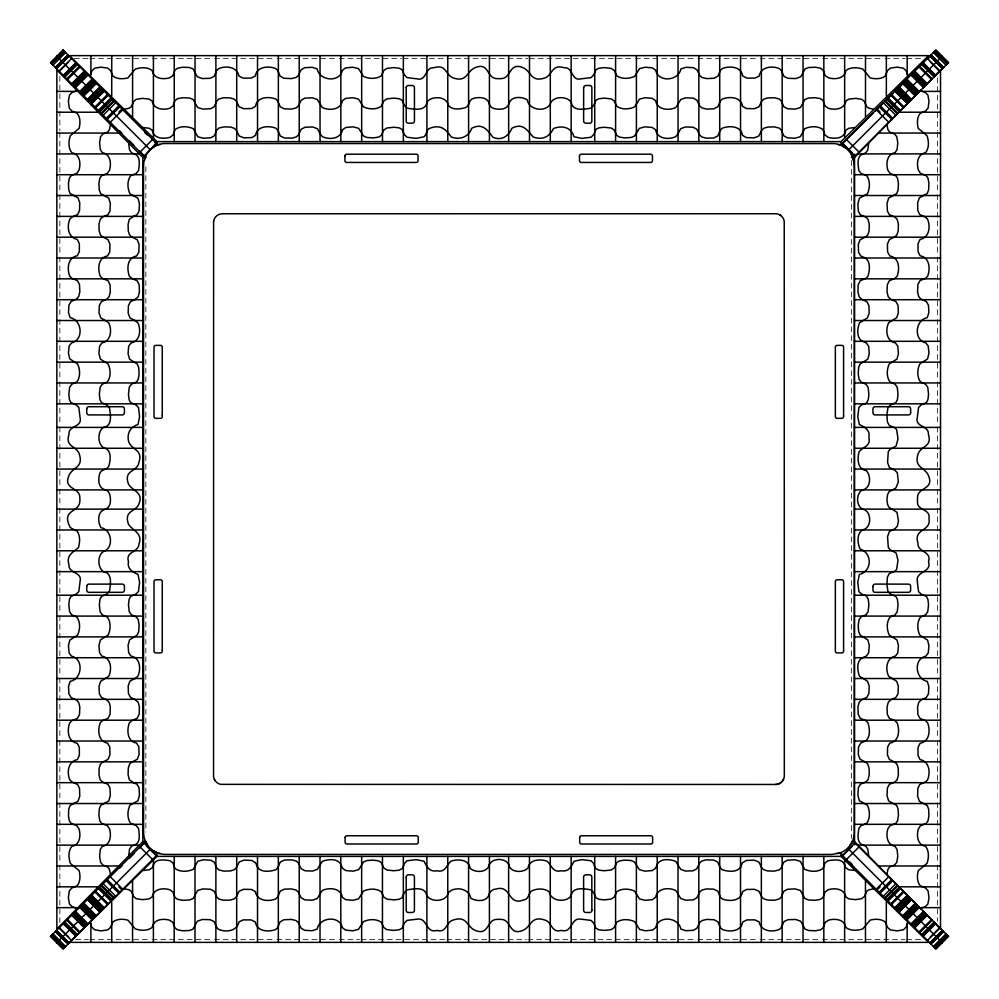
<?xml version="1.0" encoding="UTF-8"?>
<svg xmlns="http://www.w3.org/2000/svg" width="999" height="999" viewBox="0 0 999 999"><rect width="100%" height="100%" fill="white"/><g stroke="black" fill="none" stroke-linecap="round" stroke-linejoin="round"><path stroke-width="0.75" stroke-dasharray="5 3.75" d="M74.201 58.641L88.237 58.641M89.798 58.641L150.599 58.641M152.16 58.641L212.962 58.641M214.523 58.641L275.324 58.641M276.873 58.641L337.674 58.641M339.235 58.641L401.598 58.641M403.159 58.641L445.254 58.641M446.815 58.641L527.884 58.641M529.445 58.641L633.89 58.641M635.451 58.641L696.253 58.641M697.814 58.641L758.616 58.641M760.177 58.641L820.978 58.641M822.539 58.641L883.341 58.641M884.902 58.641L905.169 58.641M906.73 58.641L922.314 58.641M75.749 939.372L88.212 939.372M89.773 939.372L150.574 939.372M152.135 939.372L212.937 939.372M214.498 939.372L275.299 939.372M276.86 939.372L337.662 939.372M339.223 939.372L359.49 939.372M361.051 939.372L445.229 939.372M446.79 939.372L526.298 939.372M527.859 939.372L633.878 939.372M635.439 939.372L696.241 939.372M697.789 939.372L758.591 939.372M760.152 939.372L820.953 939.372M822.514 939.372L905.144 939.372M906.705 939.372L922.289 939.372M937.524 77.81L937.524 130.819M937.524 132.368L937.524 193.169M937.524 194.73L937.524 255.532M937.524 257.093L937.524 317.894M937.524 319.455L937.524 380.257M937.524 381.818L937.524 425.474M937.524 427.023L937.524 487.824M937.524 489.385L937.524 506.543M937.524 508.091L937.524 568.893M937.524 570.454L937.524 614.11M937.524 615.671L937.524 676.473M937.524 678.034L937.524 738.835M937.524 740.396L937.524 801.198M937.524 802.746L937.524 863.561M937.524 865.109L937.524 921.24M851.523 160.614L851.523 838.436M145.842 166.845L145.842 832.204M59.865 76.249L59.865 130.819M59.865 132.368L59.865 193.169M59.865 194.73L59.865 255.532M59.865 257.093L59.865 317.894M59.865 319.455L59.865 380.257M59.865 381.818L59.865 425.474M59.865 427.023L59.865 487.824M59.865 489.385L59.865 506.543M59.865 508.091L59.865 568.893M59.865 570.454L59.865 614.11M59.865 615.671L59.865 676.473M59.865 678.034L59.865 738.835M59.865 740.396L59.865 801.198M59.865 802.746L59.865 863.561M59.865 865.109L59.865 922.801"/><path stroke-width="1.5" d="M213.611 221.491L213.549 776.061A8.841 8.841 0 0 0 215.26 780.856M128.721 855.556L129.52 849.175L131.493 846.303L134.153 845.129M868.631 143.494L867.844 149.862L865.858 152.735L863.211 153.908M489.398 864.447C487.999 872.651 475.224 873.251 470.129 868.181C468.718 859.277 458.154 858.953 451.223 861.026C446.466 864.684 445.479 873.101 436.925 870.753C429.607 872.339 426.473 866.52 424.088 861.25L416.483 859.689A29.283 27.56 0 0 0 415.646 859.702L406.98 860.763L404.42 863.398L403.371 866.583M110.352 125.262L109.403 129.745L107.705 132.018L102.822 134.066L100.587 136.663L99.6 142.82L100.287 149.525L102.223 152.597C110.514 154.071 111.501 163.374 109.503 170.292L107.243 173.439L101.673 175.624L99.825 178.184L98.913 183.491L99.276 190.06L100.712 193.669L108.716 198.089L110.34 203.396L109.965 211.014L108.029 214.685L102.51 217.045L100.262 219.218L99.001 224.076L99.126 230.707L100.337 234.665L102.223 236.701L108.017 239.623L109.927 244.118L109.765 252.023L107.567 255.944C98.139 257.455 97.44 268.831 100.25 276.161L102.26 278.271L108.017 280.731L110.065 284.765L110.315 292.133L109.116 296.678L107.055 298.951L101.423 301.648L99.363 305.344L99.013 312.762L100.674 317.732L108.679 322.714C112.225 329.87 111.064 341.333 101.898 342.944L99.575 346.216L98.926 353.484L100.362 359.041L108.129 363.961C110.639 369.418 111.114 376.935 107.368 381.905L102.21 384.265L100.112 387.375L99.351 394.305L99.95 399.625L101.411 402.51L106.693 404.92L109.353 407.48C110.502 413.973 112.862 426.236 103.359 427.397C96.878 431.793 97.203 447.14 106.369 448.726C111.663 452.497 110.402 460.839 108.741 466.283C107.118 470.079 101.798 469.08 100.05 472.727C97.852 478.621 97.852 488.623 105.732 489.897C109.628 491.258 110.402 495.916 110.427 499.525C110.689 503.771 108.903 508.816 104.271 509.665C97.165 511.975 97.727 522.614 101.111 527.759C111.401 529.395 113.786 545.941 105.295 550.749C97.153 552.959 97.115 567.432 103.359 571.653C112.862 572.802 110.502 585.064 109.353 591.57L106.693 594.13L101.411 596.54L99.95 599.425L99.351 604.732L100.112 611.663L102.21 614.785L107.368 617.145C111.114 622.115 110.639 629.62 108.129 635.077L100.362 640.009L98.926 645.554L99.575 652.834L101.898 656.106C111.064 657.704 112.225 669.18 108.679 676.323L100.674 681.318L99.013 686.276L99.363 693.693L101.423 697.389L107.055 700.087L109.116 702.372L110.315 706.917L110.065 714.285L108.017 718.318L102.26 720.779L100.25 722.876C97.44 730.219 98.139 741.583 107.567 743.106L109.765 747.027L109.927 754.919L108.017 759.415L102.223 762.337L100.337 764.385L99.126 768.343L99.001 774.974L100.262 779.832L102.51 781.992L108.029 784.352L109.965 788.036L110.34 795.641L108.716 800.961L100.712 805.369L99.276 808.99L98.913 815.546L99.825 820.853L101.673 823.426L107.243 825.599L109.503 828.745C111.488 835.664 110.514 844.992 102.223 846.44L100.287 849.525L99.6 856.23L100.587 862.387L102.822 864.984L107.705 867.032L109.403 869.305L110.352 873.775M887.012 873.775L887.961 869.305L889.659 867.032L894.555 864.984L896.777 862.387L897.776 856.23L897.077 849.525L895.141 846.44C887.012 844.867 885.738 835.763 887.861 828.745L890.134 825.599L895.691 823.426L897.539 820.853L898.451 815.546L898.089 808.99L896.652 805.369L888.648 800.961L887.025 795.641L887.399 788.036L889.335 784.352L894.867 781.992L897.114 779.832L898.376 774.974L898.238 768.343L897.04 764.385L895.141 762.337L889.347 759.415L887.437 754.919L887.599 747.027L889.797 743.106C899.225 741.583 899.937 730.219 897.127 722.876L895.116 720.779L889.347 718.318L887.299 714.285L887.05 706.917L888.248 702.372L890.309 700.087L895.941 697.389L898.014 693.693L898.363 686.276L896.69 681.318L888.685 676.323C885.139 669.18 886.3 657.704 895.466 656.106L897.789 652.834L898.438 645.554L897.002 640.009L889.235 635.077C886.725 629.62 886.25 622.115 890.009 617.145L895.154 614.785L897.264 611.663L898.026 604.732L897.414 599.425L895.966 596.54L890.671 594.13L888.011 591.57L886.925 584.802L887.362 577.247L889.272 573.576L895.042 571.128L896.64 569.368L898.001 560.264L896.153 553.034L889.972 549.687L888.286 547.327L887.549 536.538L889.397 531.58L894.979 528.658L897.314 526.311L898.451 520.879L897.002 512.312L888.96 507.28L887.562 504.433L886.937 499.525L887.562 494.617L888.96 491.77L895.853 487.999L898.376 481.968L897.314 472.727L894.979 470.379L889.397 467.47L887.549 462.512L888.286 451.71L889.972 449.35L896.153 446.016L898.001 438.773L896.64 429.67L895.042 427.922L889.272 425.474L887.362 421.79L886.925 414.248L888.011 407.48L890.671 404.92L895.966 402.51L897.414 399.625L898.026 394.305L897.264 387.375L895.154 384.265L890.009 381.905C886.25 376.935 886.725 369.418 889.235 363.961L897.002 359.041L898.438 353.484L897.789 346.216L895.466 342.944C886.3 341.346 885.139 329.87 888.685 322.714L896.69 317.732L898.363 312.762L898.014 305.344L895.941 301.648L890.309 298.951L888.248 296.678L887.05 292.133L887.299 284.765L889.347 280.731L895.116 278.271L897.127 276.161C899.937 268.831 899.225 257.455 889.797 255.944L887.599 252.023L887.437 244.118L889.347 239.623L895.141 236.701L897.04 234.665L898.238 230.707L898.376 224.076L897.114 219.218L894.867 217.045L889.335 214.685L887.399 211.014L887.025 203.396L888.648 198.089L896.652 193.669L898.089 190.06L898.451 183.491L897.539 178.184L895.691 175.624L890.134 173.439L887.861 170.292C885.738 163.274 887.012 154.183 895.141 152.597L897.077 149.525L897.776 142.82L896.777 136.663L894.555 134.066L889.659 132.018L887.961 129.745L887.012 125.262M823.85 866.458L824.987 863.074L827.921 860.738C833.203 860.014 842.469 858.116 844.63 864.984M657.217 864.422L655.544 868.306L652.16 870.579L644.78 871.153L639.385 869.667L634.49 861.937L631.006 860.514L624.75 860.102L619.218 860.951L616.595 862.774L615.609 864.784M615.584 864.897L614.248 867.944L611.063 870.029L604.095 870.753L598.838 870.129L595.991 868.668L594.742 866.807M153.409 865.084L152.235 867.731L149.363 869.717L142.982 870.504M678.046 133.679L680.694 128.696L685.451 126.96L692.944 127.21L696.803 129.208L699.562 134.865L701.785 136.95L706.231 138.174L713.586 137.987L717.757 136.001L720.242 130.22L722.265 128.197C729.495 125.424 741.071 125.874 742.532 135.327L746.278 137.587L754.108 137.862L758.79 136.051L761.787 130.207L763.736 128.309L767.582 127.073L774.15 126.873L779.183 128.059L781.443 130.245L783.753 135.789L787.262 137.775L794.704 138.262L800.274 136.751L804.744 128.709C810.251 126.161 817.781 125.749 822.839 129.445L825.012 134.927L827.934 137.275C834.702 139.261 844.467 138.699 845.828 130.282L848.7 128.297L855.069 127.497M153.409 864.984C155.569 858.116 164.835 860.014 170.117 860.738L173.052 863.074L174.213 866.508M90.559 74.613L91.995 70.754L94.58 68.257L100.799 67.158L107.592 68.057L110.464 70.479L112.875 76.011C117.02 79.296 122.977 79.158 127.909 77.885L135.215 69.131C140.584 67.27 147.59 66.871 152.223 70.592C153.584 78.634 162.575 79.695 169.331 77.91L172.79 75.749L175.012 70.142L177.41 68.244L182.442 67.245L189.111 67.482L192.932 68.794L197.34 76.773L202.322 78.546L210.127 78.309L214.061 76.448L216.496 70.929L218.544 68.656C226.099 65.41 237.15 66.821 238.948 76.086L243.194 78.122L251.136 78.109L255.319 76.011C256.905 66.596 267.994 65.709 275.487 68.407L277.697 70.367L280.12 76.124L283.953 78.247L291.321 78.609L296.029 77.485L298.389 75.449L301.111 69.793L304.732 67.682L312.113 67.283L317.183 68.906C319.443 80.919 339.635 82.929 342.382 70.33L345.529 67.932L352.734 67.208L358.441 68.581L363.424 76.349C368.868 78.921 376.311 79.333 381.356 75.737L383.753 70.554L386.813 68.407L393.743 67.607L399.101 68.219L402.01 69.668L404.433 74.937L406.98 77.61L415.771 78.696A28.484 26.798 0 0 0 416.446 78.709C427.147 81.881 424.463 67.02 433.903 67.732C446.241 63.861 445.254 74.425 452.809 77.822C467.857 83.067 466.308 70.529 476.036 67.333C489.285 62.275 486.713 79.121 497.502 78.621A16.908 15.909 0 0 0 500.574 78.621C511.363 79.108 508.791 62.288 522.04 67.333C531.768 70.529 530.219 83.067 545.279 77.822C552.822 74.425 551.835 63.849 564.173 67.732C573.613 67.02 570.941 81.881 581.63 78.709A28.484 26.798 0 0 0 582.305 78.696L591.096 77.61L593.643 74.937L596.078 69.668L598.975 68.219L604.333 67.607L611.263 68.407L614.323 70.554L616.72 75.737C621.765 79.333 629.208 78.921 634.652 76.349L639.635 68.581L645.342 67.208L652.547 67.932L655.706 70.33C658.466 82.842 678.658 80.944 680.893 68.906L685.963 67.283L693.343 67.682L696.965 69.793L699.687 75.449L702.047 77.485L706.755 78.609L714.123 78.247L717.956 76.124L720.379 70.367L722.589 68.407C730.082 65.709 741.171 66.596 742.756 76.011L746.94 78.109L754.882 78.122L759.128 76.086C760.926 66.821 771.977 65.41 779.532 68.656L781.58 70.929L784.028 76.448L787.949 78.309L795.753 78.546L800.736 76.773L805.144 68.794L808.965 67.482L815.634 67.245L820.666 68.244L823.064 70.142L825.286 75.749L828.758 77.91C835.489 79.695 844.517 78.634 845.866 70.592C850.486 66.871 857.492 67.27 862.861 69.131L870.166 77.885C875.099 79.158 881.056 79.296 885.201 76.011L887.624 70.479L890.484 68.057L897.277 67.158L903.496 68.257L906.081 70.754L907.517 74.613M907.492 923.401L906.068 927.247L903.471 929.757L897.252 930.856L890.459 929.957L887.599 927.522L885.176 922.002C881.031 918.705 875.087 918.843 870.154 920.129L862.836 928.87C857.479 930.731 850.474 931.143 845.841 927.422C844.48 919.38 835.476 918.306 828.733 920.104L825.261 922.252L823.039 927.871L820.654 929.757L815.609 930.768L808.94 930.531L805.119 929.22L800.711 921.228L795.728 919.467L787.936 919.692L784.003 921.553L781.555 927.084L779.52 929.357C771.952 932.554 760.926 931.255 759.103 921.927L754.869 919.892L746.915 919.904L742.744 922.002C741.146 931.418 730.057 932.292 722.564 929.594L720.354 927.634L717.944 921.877L714.11 919.754L706.743 919.405L702.035 920.529L699.662 922.564L696.94 928.221L693.331 930.319L685.938 930.731L680.868 929.095C678.608 917.094 658.416 915.072 655.681 927.671L652.534 930.069L645.329 930.806L639.61 929.432L634.627 921.665C629.195 919.08 621.74 918.668 616.695 922.264L614.31 927.459L611.251 929.607L604.32 930.406L598.963 929.794L596.053 928.346L593.631 923.076L591.083 920.404L582.28 919.317A28.484 26.798 0 0 0 581.605 919.305C570.392 916.52 572.839 933.79 561.113 930.406C551.386 933.316 551.997 922.164 545.254 920.179C530.194 914.934 531.743 927.472 522.015 930.681C508.766 935.726 511.351 918.893 500.549 919.392A16.908 15.909 0 0 0 497.477 919.38C486.688 918.905 489.273 935.726 476.024 930.681C466.296 927.472 467.844 914.934 452.784 920.179C446.004 922.177 446.678 933.303 436.925 930.406C425.199 933.79 427.647 916.52 416.433 919.305A28.484 26.798 0 0 0 415.759 919.317L406.955 920.404L404.408 923.076L401.985 928.346L399.076 929.794L393.718 930.406L386.788 929.607L383.728 927.459L381.343 922.264C376.298 918.668 368.843 919.08 363.411 921.665L358.429 929.432L352.709 930.806L345.504 930.069L342.357 927.671C339.623 915.084 319.418 917.082 317.17 929.095L312.1 930.731L304.707 930.319L301.099 928.221L298.376 922.564L296.004 920.529L291.296 919.405L283.928 919.754L280.095 921.877L277.685 927.634L275.474 929.594C267.982 932.292 256.893 931.418 255.294 922.002L251.124 919.904L243.169 919.892L238.936 921.927C237.113 931.243 226.086 932.554 218.519 929.357L216.483 927.084L214.036 921.553L210.102 919.692L202.31 919.467L197.327 921.228L192.919 929.22L189.098 930.531L182.43 930.768L177.385 929.757L175 927.871L172.777 922.252L169.306 920.104C162.575 918.318 153.546 919.38 152.198 927.422C147.565 931.143 140.559 930.731 135.202 928.87L127.884 920.129C122.952 918.843 117.008 918.705 112.862 922.002L110.439 927.522L107.58 929.957L100.787 930.856L94.568 929.757L91.97 927.247L90.547 923.401M740.521 867.282L742.507 862.686L746.253 860.426L754.095 860.151L758.778 861.962L761.762 867.806L763.723 869.704L767.557 870.941L774.125 871.128L779.158 869.942L781.43 867.756L783.74 862.224L787.237 860.226L794.68 859.752L800.249 861.263L804.719 869.292C810.226 871.84 817.769 872.264 822.826 868.568L823.825 866.595M678.046 133.754L675.736 136.638C668.518 140.06 657.18 138.936 655.556 129.708L652.172 127.435L644.805 126.861L639.397 128.347L634.502 136.076L631.031 137.487L624.762 137.912L619.243 137.05L616.608 135.24L614.26 130.057L611.088 127.984L604.108 127.26L598.863 127.884L596.016 129.346L593.631 134.615L591.071 137.25L582.417 138.312A29.283 27.56 0 0 1 581.568 138.324L573.975 136.763C571.428 127.397 562.512 125.087 553.521 128.496C549.537 136.563 543.019 140.397 533.329 137.075C527.36 130.732 523.151 122.265 511.838 128.272C508.903 135.914 501.61 141.134 493.007 137.3C487.5 130.345 482.842 122.477 471.69 128.284C468.843 136.913 459.927 140.26 451.248 136.988C446.228 129.845 441.158 124.188 430.619 128.009C425.911 129.071 427.185 134.141 424.113 136.763L416.508 138.324A29.283 27.56 0 0 1 415.671 138.312L407.005 137.25L404.445 134.615L402.06 129.346L399.213 127.884L393.968 127.26L386.988 127.984L383.816 130.057L381.468 135.24L378.833 137.05L373.314 137.912L367.058 137.487L363.574 136.076L358.678 128.347L353.284 126.861L345.904 127.435L342.52 129.708C340.834 138.824 329.608 140.135 322.34 136.638L320.03 133.754M489.41 864.322C492.844 857.854 505.194 857.854 508.628 864.322M657.23 864.322C660.701 858.079 670.017 859.152 675.724 861.375L680.669 869.305L685.439 871.053L692.931 870.803L696.778 868.805L699.537 863.136L701.76 861.051L706.206 859.839L713.561 860.027L717.732 862.012L720.217 867.794L722.252 869.804C727.984 871.528 736.4 872.714 740.521 867.369M403.334 866.845L402.048 868.668L399.2 870.129L393.943 870.753L386.975 870.029L383.791 867.944L382.455 864.897M862.911 616.121L860.901 617.095L859.078 619.73L858.228 625.249L858.641 631.505L860.064 634.989L867.794 639.884L869.28 645.279L868.705 652.659L866.433 656.043L862.549 657.717M864.972 403.833L866.795 402.547L868.256 399.7L868.88 394.443L868.156 387.475L866.071 384.303L863.024 382.954M864.934 595.242L866.795 596.503L868.256 599.35L868.88 604.595L868.156 611.575L866.071 614.747L863.024 616.083M142.845 841.545L56.856 929.033L56.856 70.017L142.845 157.492L142.845 841.545L145.842 841.545L139.311 848.188M119.73 868.131L121.903 865.908M129.52 858.153L133.878 853.733M854.782 154.171L851.523 157.492L854.52 157.492L920.928 89.947M923.101 87.725L931.817 78.871M935.076 75.549L940.521 70.017L940.521 929.033L935.076 923.501M50.887 62.937L63.424 50.387M51.099 63.149L63.649 50.599M51.898 63.936L64.51 51.473M58.429 57.93L64.698 51.661M53.047 65.097L65.597 52.56M56.256 68.294L68.794 55.757M56.419 68.456L68.956 55.919L56.581 68.619M59.003 71.054L71.553 58.504M59.303 71.354L68.719 61.95M63.274 75.312L75.812 62.775M63.724 75.774L76.286 63.249M63.899 75.936L76.436 63.399M64.061 76.111L76.523 63.486M64.361 76.411L76.848 63.811M64.635 76.673L77.173 64.136M64.898 76.948L77.447 64.398M66.883 78.921L79.421 66.384M67.02 79.058L70.155 75.924M67.195 79.233L79.733 66.696M67.47 79.52L80.02 66.97M71.728 83.779L84.278 71.241M71.866 83.916L84.415 71.366M72.977 82.929L84.465 71.428M78.397 77.897L84.728 71.691M72.315 84.366L84.865 71.816L72.353 84.403M72.602 84.653L85.152 72.103M72.677 84.728L85.227 72.178M72.927 84.965L85.464 72.427M85.877 72.84L73.339 85.377L85.951 72.902M73.526 85.577L86.076 73.027M73.876 85.926L86.376 73.339M74.138 86.176L86.788 73.751M85.877 74.925L74.376 86.426L86.963 73.914M81.918 79.333L87.113 74.063M74.975 87.013L87.512 74.475M75.037 87.075L87.575 74.538M75.549 87.587L88.087 75.05M79.67 91.721L92.22 79.183M79.758 91.796L92.295 79.258M79.957 91.995L92.532 79.495M84.241 87.924L92.595 79.558M87.512 84.927L92.745 79.708M80.432 92.482L92.87 79.82M80.544 92.582L93.082 80.045M93.207 80.17L80.669 92.707L93.269 80.232M93.494 80.444L80.944 92.994L93.631 80.594M81.269 93.319L93.819 80.769M81.493 93.544L94.118 81.081M81.706 93.756L94.256 81.219M81.806 93.856L94.331 81.294M81.955 94.006L94.493 81.443M82.155 94.206L94.693 81.656M82.243 94.281L94.793 81.743M82.78 94.83L95.33 82.293M83.067 95.117L95.604 82.567M83.516 95.567L96.066 83.017M83.716 95.767L96.254 83.217M83.816 95.867L96.366 83.329M87.413 99.463L100.025 86.988M87.762 99.8L100.187 87.15M87.837 99.888L100.387 87.338M94.405 93.906L100.749 87.7M88.299 100.35L100.862 87.812M88.549 100.599L101.136 88.099M88.724 100.774L101.274 88.224M98.901 92.133L102.035 88.998M89.947 101.985L102.485 89.435M90.022 102.073L102.56 89.523M90.222 102.26L102.76 89.723M90.372 102.422L102.922 89.873M90.584 102.622L103.122 90.085M90.734 102.785L103.284 90.235M91.396 103.434L103.933 90.897M91.533 103.584L104.083 91.034M91.621 103.671L104.171 91.134M95.067 107.118L107.617 94.58M95.205 107.255L107.755 94.705M95.342 107.38L107.88 94.843M95.542 107.58L107.992 94.942M95.629 107.68L108.179 95.13M98.414 110.464L110.964 97.927M98.814 110.864L111.351 98.314M98.988 111.039L111.526 98.489M99.962 112.013L112.462 99.425M101.423 113.461L113.948 100.911M101.561 113.611L114.111 101.061M103.172 115.222L115.722 102.685M106.269 118.307L118.806 105.769M107.105 119.143L119.643 106.606M107.23 119.281L119.78 106.731M118.881 112.113L122.015 108.978M110.24 122.278L122.777 109.74M140.01 152.06L152.56 139.523M153.147 146.378L156.281 143.244M848.75 149.763L942.282 56.219M56.718 942.781L150.25 849.237M948.551 62.5L855.019 156.031L842.469 143.481L936.013 49.95L948.488 62.562M842.719 855.756L852.122 846.353M846.44 859.477L858.99 846.94M876.223 889.26L888.76 876.722M876.985 890.022L880.119 886.887M879.22 892.269L891.77 879.719M879.357 892.394L891.895 879.857M880.194 893.231L892.731 880.693M883.278 896.315L895.828 883.778M884.889 897.939L897.439 885.389M885.039 898.076L897.589 885.551M886.55 899.6L899.1 887.05M887.474 900.511L900.012 887.961M887.649 900.686L900.186 888.136M888.036 901.073L900.586 888.536M890.833 903.87L903.371 891.32M890.983 904.02L903.558 891.508M891.245 904.295L903.795 891.745M891.383 904.42L903.933 891.895M894.767 907.804L907.304 895.254M894.917 907.954L907.454 895.416M895.067 908.103L907.604 895.566M895.716 908.765L908.266 896.215M895.878 908.915L908.416 896.378M895.991 909.028L908.628 896.578M896.24 909.277L908.778 896.74M896.44 909.477L909.053 897.015M896.965 910.002L900.099 906.867M897.726 910.776L910.276 898.226M910.401 898.363L897.864 910.901L910.451 898.401M898.163 911.2L910.701 898.65M898.251 911.3L904.595 905.094M898.613 911.662L911.163 899.112M898.7 911.737L911.238 899.187M898.813 911.85L911.35 899.312M898.975 912.012L911.587 899.537M902.746 915.783L915.284 903.233M902.934 915.983L915.484 903.433M903.396 916.433L915.933 903.883M903.67 916.707L916.22 904.17M904.207 917.257L916.757 904.707M904.307 917.344L916.845 904.794M904.495 917.544L917.207 905.169M904.882 917.919L917.457 905.419M904.969 918.006L917.507 905.456M905.181 918.231L917.731 905.681M905.369 918.406L917.906 905.868M905.506 918.556L917.969 905.931M905.731 918.768L918.331 906.293M905.918 918.955L918.456 906.418M906.031 919.068L918.568 906.518M906.13 919.18L911.488 914.073M906.393 919.442L914.759 911.076M906.493 919.53L919.043 907.005M906.705 919.742L919.242 907.204M906.78 919.817L919.33 907.279M910.913 923.95L923.451 911.413M911.425 924.462L923.963 911.925M911.488 924.525L924.025 911.987M917.082 919.667L911.85 924.899L924.525 912.487L912.037 925.086M912.212 925.249L924.762 912.711M918.593 919.092L924.874 912.836M912.574 925.611L925.124 913.074L912.624 925.661M912.861 925.911L925.411 913.361M912.924 925.973L925.474 913.423M913.123 926.16L925.661 913.623M913.536 926.572L926.073 914.035M913.71 926.76L926.323 914.272M913.848 926.897L926.398 914.347M914.135 927.184L926.647 914.597M914.272 927.309L920.579 921.078M914.497 927.547L924.949 917.082M914.584 927.634L927.134 915.084M914.722 927.759L927.272 915.221M918.98 932.03L931.617 919.567M919.267 932.304L931.805 919.767M928.845 923.076L931.98 919.942M919.579 932.616L932.117 920.079M921.553 934.602L934.102 922.052M921.827 934.864L934.365 922.327M922.089 935.139L934.639 922.589M922.389 935.426L934.939 922.889M922.477 935.514L935.052 923.001M922.726 935.763L935.276 923.226M923.188 936.225L935.726 923.688M930.281 937.05L939.697 927.646M927.447 940.496L939.997 927.946M929.882 942.919L942.419 930.381M930.007 943.044L942.581 930.544M930.206 943.243L942.744 930.706M933.078 941.945L943.543 931.493L931.093 944.13M933.403 946.44L945.953 933.903M934.302 947.339L940.571 941.07M934.49 947.527L947.027 934.977M934.564 947.601L947.102 935.064M935.351 948.401L947.901 935.851M935.576 948.613L948.113 936.063M948.488 936.438L935.988 949.038L842.469 855.519L855.019 842.969L948.551 936.5M928.546 55.632L69.53 55.632L157.018 141.621L841.071 141.621L928.546 55.632L928.546 58.641M837.949 144.618L841.071 144.618L873.176 113.062M875.399 110.889L883.141 103.259M887.574 98.913L893.118 93.469M899.762 86.938L903.084 83.679M156.993 856.393L69.505 942.369L928.533 942.369L841.046 856.393L156.993 856.393L156.993 853.383L160.115 853.383M865.496 741.033C870.841 736.9 869.667 728.496 867.944 722.752L865.921 720.729L860.139 718.231L858.153 714.06L857.966 706.718L859.177 702.272L861.263 700.037L866.932 697.29L868.93 693.431L869.18 685.938L867.432 681.168L859.502 676.223C857.279 670.529 856.193 661.201 862.449 657.729M864.585 824.362L861.2 825.486L858.865 828.421C858.141 833.703 856.243 842.981 863.111 845.129M862.449 489.91C855.968 493.356 855.968 505.694 862.449 509.128M134.703 299.712L138.174 296.778L139.398 292.332L139.211 284.977L137.225 280.806L132.655 278.833M864.722 824.325L866.695 823.326C870.391 818.268 869.979 810.726 867.419 805.219L859.39 800.748L857.879 795.179L858.353 787.736L860.351 784.24L865.883 781.93L868.069 779.67L869.267 774.625L869.068 768.056L867.831 764.223L865.933 762.274L860.077 759.277L858.278 754.595L858.553 746.765L860.813 743.019L865.409 741.033M134.977 678.521L137.862 676.223C141.271 669.005 140.16 657.654 130.931 656.043L128.646 652.659L128.084 645.279L129.57 639.884L137.3 634.989L138.711 631.505L139.123 625.249L138.274 619.73L136.463 617.095L131.281 614.747L129.208 611.575L128.484 604.595L129.108 599.35L130.569 596.503L135.839 594.118L138.474 591.558L139.535 582.892A29.283 27.56 90 0 0 139.548 582.055L137.987 574.45C132.692 572.152 126.935 568.955 128.471 561.625C125.275 551.386 138.187 552.509 138.898 544.517C143.094 532.679 132.855 531.106 128.421 524.1C123.526 509.615 136.538 512.487 139.223 503.046C143.481 492.295 131.893 490.634 128.421 483.953C123.339 469.355 137.113 472.527 138.923 462.487C143.232 449.562 132.068 450.337 128.809 442.082C126.423 433.903 130.232 426.723 137.987 424.587L139.548 416.995A29.283 27.56 -90 0 0 139.535 416.146L138.474 407.48L135.839 404.92L130.569 402.547L129.108 399.7L128.484 394.443L129.208 387.475L131.281 384.303L136.463 381.955L138.274 379.32L139.123 373.801L138.711 367.532L137.3 364.061L129.57 359.165L128.084 353.758L128.646 346.378L130.931 343.007C140.047 341.321 141.359 330.082 137.862 322.814L134.977 320.517M132.592 720.204L129.42 722.752C126.636 729.982 127.098 741.558 136.551 743.019L138.811 746.765L139.086 754.595L137.275 759.277L131.431 762.274L129.533 764.223L128.297 768.056L128.097 774.625L129.283 779.67L133.367 782.667M75.837 91.046L71.978 92.482L69.48 95.067L68.369 101.286L69.281 108.079L71.703 110.939L77.235 113.362C80.519 117.507 80.382 123.464 79.108 128.384L70.355 135.702C68.494 141.071 68.094 148.077 71.816 152.697C79.845 154.071 80.919 163.062 79.133 169.805L76.973 173.277L71.366 175.499L69.468 177.897L68.469 182.929L68.706 189.598L70.017 193.419L77.997 197.827L79.77 202.809L79.533 210.614L77.672 214.535L72.153 216.983L69.88 219.031C66.633 226.586 68.032 237.637 77.31 239.435L79.346 243.681L79.333 251.623L77.223 255.794C67.82 257.392 66.933 268.481 69.63 275.974L71.591 278.184L77.348 280.607L79.47 284.428L79.833 291.808L78.696 296.516L76.673 298.876L71.016 301.598L68.906 305.219L68.506 312.6L70.13 317.67C82.168 319.905 84.053 340.097 71.553 342.857L69.156 346.004L68.431 353.209L69.805 358.928L77.572 363.911C80.145 369.355 80.557 376.798 76.96 381.843L71.778 384.24L69.63 387.3L68.831 394.23L69.431 399.588L70.892 402.485L76.161 404.907L78.834 407.467L79.92 416.258A28.484 26.798 -90 0 1 79.92 416.933C83.104 427.622 68.244 424.95 68.956 434.39C65.072 446.728 75.649 445.741 79.046 453.284C84.291 468.344 71.753 466.795 68.556 476.523C63.499 489.772 80.332 487.187 79.845 497.989A16.908 15.909 -90 0 1 79.845 501.061C79.283 512.986 62.338 508.978 69.168 525.387C70.205 529.32 74.825 528.958 77.285 531.381C80.444 536.063 79.92 542.519 78.409 547.714C73.089 552.11 65.909 555.481 68.956 564.66C68.244 574.1 83.104 571.416 79.92 582.105A28.484 26.798 90 0 1 79.92 582.792L78.834 591.583L76.161 594.13L70.892 596.553L69.431 599.462L68.831 604.82L69.63 611.75L71.778 614.81L76.96 617.195C80.557 622.252 80.145 629.695 77.572 635.139L69.805 640.122L68.431 645.829L69.156 653.034L71.553 656.181C84.053 658.953 82.168 679.145 70.13 681.38L68.506 686.45L68.906 693.83L71.016 697.452L76.673 700.174L78.696 702.534L79.833 707.242L79.47 714.61L77.348 718.443L71.591 720.866L69.63 723.076C66.933 730.569 67.82 741.658 77.223 743.244L79.333 747.427L79.346 755.369L77.31 759.602C68.032 761.4 66.633 772.464 69.88 780.019L72.153 782.067L77.672 784.502L79.533 788.436L79.77 796.228L77.997 801.223L70.017 805.619L68.706 809.452L68.469 816.108L69.468 821.153L71.366 823.551L76.973 825.761L79.133 829.232C80.919 835.976 79.858 844.992 71.816 846.34C68.094 850.973 68.494 857.979 70.355 863.348L79.108 870.653C80.382 875.586 80.519 881.543 77.235 885.688L71.703 888.099L69.281 890.971L68.369 897.764L69.48 903.97L71.978 906.568L75.837 908.004M921.54 908.004L925.399 906.568L927.896 903.97L929.008 897.764L928.096 890.971L925.673 888.099L920.141 885.688C916.857 881.543 916.982 875.586 918.268 870.653L927.022 863.348C928.883 857.979 929.282 850.973 925.561 846.34C917.519 844.979 916.445 835.988 918.243 829.232L920.404 825.761L926.011 823.551L927.909 821.153L928.908 816.108L928.683 809.452L927.359 805.619L919.38 801.223L917.606 796.228L917.844 788.436L919.704 784.502L925.224 782.067L927.497 780.019C930.706 772.452 929.395 761.425 920.067 759.602L918.031 755.369L918.044 747.427L920.141 743.244C929.557 741.658 930.444 730.569 927.746 723.076L925.786 720.866L920.029 718.443L917.894 714.61L917.544 707.242L918.668 702.534L920.703 700.174L926.36 697.452L928.471 693.83L928.87 686.45L927.247 681.38C915.234 679.12 913.211 658.928 925.823 656.181L928.221 653.034L928.945 645.829L927.572 640.122L919.804 635.139C917.232 629.695 916.807 622.252 920.416 617.195L925.598 614.81L927.746 611.75L928.546 604.82L927.946 599.462L926.485 596.553L921.215 594.13L918.543 591.583L917.457 582.792A28.484 26.811 90 0 1 917.444 582.105C914.659 570.891 931.93 573.351 928.546 561.625C931.942 550.811 917.107 552.484 917.944 543.044C913.061 528.334 931.592 531.63 928.958 518.481C930.881 508.578 916.12 510.801 917.532 501.061A16.908 15.909 90 0 1 917.532 497.989C917.045 487.187 933.878 489.772 928.833 476.523C925.623 466.795 913.074 468.344 918.331 453.284C921.727 445.741 932.304 446.728 928.421 434.39C929.107 425 914.285 427.609 917.444 416.933A28.484 26.811 90 0 1 917.457 416.258L918.543 407.467L921.215 404.907L926.485 402.485L927.946 399.588L928.546 394.23L927.746 387.3L925.598 384.24L920.416 381.843C916.807 376.798 917.232 369.355 919.804 363.911L927.572 358.928L928.945 353.209L928.221 346.004L925.823 342.857C913.311 340.097 915.209 319.905 927.247 317.67L928.87 312.6L928.471 305.219L926.36 301.598L920.703 298.876L918.668 296.516L917.544 291.808L917.894 284.428L920.029 280.607L925.786 278.184L927.746 275.974C930.444 268.481 929.557 257.392 920.141 255.794L918.044 251.623L918.031 243.681L920.067 239.435C929.332 237.637 930.743 226.586 927.497 219.031L925.224 216.983L919.704 214.535L917.844 210.614L917.606 202.809L919.38 197.827L927.359 193.419L928.683 189.598L928.908 182.929L927.909 177.897L926.011 175.499L920.404 173.277L918.243 169.805C916.458 163.074 917.519 154.046 925.561 152.697C929.282 148.077 928.883 141.071 927.022 135.702L918.268 128.384C916.982 123.464 916.857 117.507 920.141 113.362L925.673 110.939L928.096 108.079L929.008 101.286L927.896 95.067L925.399 92.482L921.54 91.046M864.709 403.871L861.525 404.92L858.89 407.48L857.829 416.146A29.283 27.56 90 0 0 857.816 416.995L859.377 424.587C864.647 426.923 870.466 430.157 868.88 437.425C871.228 445.991 862.811 446.965 859.152 451.723C857.08 458.641 857.404 469.243 866.308 470.641C871.253 475.724 870.966 488.349 862.574 489.897M133.367 216.383L129.283 219.38L128.097 224.413L128.297 230.981L129.533 234.815L131.431 236.775L137.275 239.772L139.086 244.455L138.811 252.285L136.551 256.031C127.123 257.53 126.623 269.043 129.42 276.286L132.592 278.833M863.111 153.908C856.243 156.069 858.141 165.347 858.865 170.629L861.2 173.551L864.635 174.713M134.241 845.129C141.109 842.981 139.211 833.703 138.486 828.421L136.151 825.486L130.669 823.326C126.973 818.268 127.385 810.726 129.932 805.219L137.974 800.748L139.473 795.179L138.998 787.736L137 784.24L133.429 782.667M134.902 678.521L129.92 681.168L128.184 685.938L128.421 693.431L130.432 697.29L134.628 699.337M134.628 299.712L130.432 301.76L128.421 305.619L128.184 313.112L129.92 317.869L134.902 320.517M133.429 216.383L137 214.81L138.998 211.301L139.473 203.858L137.974 198.289L129.932 193.818C127.385 188.312 126.973 180.782 130.669 175.724L136.151 173.551L138.486 170.629C139.211 165.347 141.109 156.069 134.241 153.908M132.655 720.204L137.225 718.231L139.211 714.06L139.398 706.718L138.174 702.272L134.703 699.337M124.775 109.128L129.258 108.179L131.531 106.481L133.579 101.598L136.176 99.363L142.333 98.377L149.038 99.063L152.123 100.999C153.696 109.128 162.8 110.414 169.818 108.279L172.964 106.019L175.137 100.449L177.71 98.614L183.017 97.702L189.573 98.052L193.182 99.488L197.602 107.492L202.909 109.116L210.527 108.741L214.211 106.806L216.571 101.286L218.731 99.038L223.589 97.777L230.22 97.902L234.178 99.113L236.214 100.999L239.148 106.793L243.644 108.704L251.536 108.541L255.457 106.344C256.98 96.915 268.344 96.216 275.687 99.026L277.784 101.036L280.244 106.793L284.278 108.841L291.646 109.091L296.191 107.892L298.464 105.832L301.174 100.212L304.87 98.139L312.287 97.79L317.245 99.45L322.24 107.455C329.383 111.001 340.859 109.84 342.457 100.687L345.729 98.352L352.997 97.715L358.554 99.138L363.486 106.905C368.943 109.428 376.448 109.89 381.418 106.144L383.778 100.986L386.9 98.889L393.831 98.127L399.138 98.739L402.023 100.187L404.433 105.469L406.993 108.142C413.499 109.278 425.761 111.638 426.91 102.135C431.481 95.567 446.628 96.054 448.251 105.145C452.01 110.439 460.364 109.178 465.796 107.53C469.605 105.906 468.593 100.574 472.24 98.826C478.134 96.641 488.149 96.628 489.423 104.508C490.771 108.404 495.429 109.178 499.038 109.203C503.284 109.478 508.329 107.68 509.19 103.047C511.5 95.941 522.127 96.503 527.272 99.888C528.908 110.177 545.454 112.562 550.262 104.071C552.459 95.892 567.682 95.667 571.341 102.622C572.714 111.776 584.79 109.128 591.083 108.142L593.643 105.469L596.053 100.187L598.938 98.739L604.258 98.127L611.188 98.889L614.298 100.986L616.658 106.144C621.628 109.89 629.145 109.428 634.602 106.905L639.522 99.138L645.079 97.715L652.347 98.352L655.619 100.687C657.217 109.84 668.693 111.001 675.848 107.455L680.831 99.45L685.801 97.79L693.206 98.139L696.902 100.212L699.612 105.832L701.885 107.892L706.43 109.091L713.798 108.841L717.831 106.793L720.291 101.036L722.402 99.026C729.732 96.216 741.108 96.915 742.619 106.344L746.54 108.541L754.445 108.704L758.928 106.793L761.862 100.999L763.898 99.113L767.856 97.902L774.487 97.777L779.345 99.038L781.518 101.286L783.878 106.806L787.549 108.741L795.167 109.116L800.474 107.492L804.894 99.488L808.503 98.052L815.059 97.702L820.379 98.614L822.939 100.449L825.112 106.019L828.271 108.279C835.289 110.414 844.38 109.128 845.953 100.999L849.038 99.063L855.743 98.377L861.9 99.363L864.497 101.598L866.545 106.481L868.818 108.179L873.301 109.128M873.276 888.885L868.793 889.834L866.533 891.533L864.485 896.415L861.875 898.638L855.718 899.637L849.013 898.938L845.941 897.015C844.355 888.873 835.264 887.599 828.246 889.722L825.099 891.995L822.926 897.564L820.354 899.4L815.047 900.311L808.491 899.962L804.869 898.513L800.449 890.509L795.142 888.898L787.524 889.272L783.853 891.208L781.493 896.727L779.332 898.975L774.475 900.236L767.831 900.099L763.873 898.9L761.837 897.002L758.915 891.22L754.42 889.297L746.528 889.46L742.607 891.67C741.083 901.098 729.72 901.797 722.377 898.988L720.279 896.977L717.819 891.208L713.773 889.172L706.405 888.923L701.86 890.121L699.587 892.182L696.89 897.801L693.194 899.874L685.776 900.224L680.819 898.551L675.824 890.546C668.681 887.012 657.205 888.161 655.606 897.327L652.322 899.662L645.054 900.299L639.497 898.875L634.577 891.108C629.12 888.586 621.615 888.123 616.633 891.87L614.273 897.027L611.163 899.125L604.233 899.887L598.913 899.275L596.028 897.826L593.618 892.532L591.058 889.872C584.565 888.735 572.302 886.363 571.153 895.866C565.933 902.959 550.911 901.448 549.188 891.832C544.33 887.961 536.351 888.361 531.068 891.27C528.259 894.03 528.608 899.587 523.601 899.937C507.455 906.255 511.5 884.552 496.266 888.998C492.707 889.085 489.535 891.632 488.873 894.967C486.563 902.06 475.924 901.51 470.779 898.126C469.006 888.086 454.308 885.951 448.226 892.856C446.653 902.022 430.706 902.671 426.71 895.391C425.349 886.238 413.261 888.885 406.98 889.872L404.42 892.532L402.01 897.826L399.125 899.275L393.806 899.887L386.875 899.125L383.766 897.027L381.406 891.87C376.423 888.123 368.918 888.586 363.461 891.108L358.541 898.875L352.984 900.299L345.716 899.662L342.432 897.327C340.859 888.074 329.345 887.075 322.215 890.546L317.22 898.551L312.262 900.224L304.845 899.874L301.149 897.801L298.451 892.182L296.179 890.121L291.633 888.923L284.265 889.172L280.22 891.208L277.759 896.977L275.662 898.988C268.319 901.797 256.955 901.098 255.432 891.67L251.511 889.46L243.619 889.297L239.123 891.22L236.201 897.002L234.166 898.9L230.207 900.099L223.564 900.236L218.706 898.975L216.546 896.727L214.186 891.208L210.514 889.272L202.897 888.898L197.59 890.509L193.169 898.513L189.548 899.962L182.992 900.311L177.685 899.4L175.112 897.564L172.939 891.995L169.793 889.722C162.775 887.599 153.684 888.873 152.098 897.015L149.026 898.938L142.32 899.637L136.164 898.638L133.554 896.415L131.506 891.533L129.246 889.834L124.763 888.885M56.856 91.396L76.186 91.396M921.19 91.396L940.521 91.396M56.856 112.213L97.178 112.213M900.186 112.213L940.521 112.213M56.856 133.067L118.219 133.067M879.145 133.067L940.521 133.067M154.795 142.445L157.018 144.618L160.127 144.618M56.856 153.908L139.236 153.908M858.129 153.908L940.521 153.908M142.845 157.492L145.842 157.492L139.311 150.849M56.856 174.713L142.845 174.713M854.52 174.713L940.521 174.713M56.856 195.517L142.845 195.517M854.52 195.517L940.521 195.517M56.856 216.383L142.845 216.383M854.52 216.383L940.521 216.383M56.856 237.188L142.845 237.188M854.52 237.188L940.521 237.188M56.856 258.017L142.845 258.017M854.52 258.017L940.521 258.017M56.856 278.833L142.845 278.833M854.52 278.833L940.521 278.833M56.856 299.712L142.845 299.712M854.52 299.712L940.521 299.712M56.856 320.517L142.845 320.517M854.52 320.517L940.521 320.517M56.856 341.308L142.845 341.308M854.52 341.308L940.521 341.308M56.856 362.15L142.845 362.15M854.52 362.15L940.521 362.15M56.856 382.954L142.845 382.954M854.52 382.954L940.521 382.954M56.856 403.833L142.845 403.833M854.52 403.833L940.521 403.833M56.856 427.397L142.845 427.397M854.52 427.397L940.521 427.397M56.856 448.264L142.845 448.264M854.52 448.264L940.521 448.264M56.856 469.068L142.845 469.068M854.52 469.068L940.521 469.068M56.856 489.91L142.845 489.91M854.52 489.91L940.521 489.91M56.856 509.128L142.845 509.128M854.52 509.128L940.521 509.128M56.856 529.97L142.845 529.97M854.52 529.97L940.521 529.97M56.856 550.786L142.845 550.786M854.52 550.786L940.521 550.786M56.856 571.653L142.845 571.653M854.52 571.653L940.521 571.653M56.856 595.217L142.845 595.217M854.52 595.217L940.521 595.217M56.856 616.083L142.845 616.083M854.52 616.083L940.521 616.083M56.856 636.887L142.845 636.887M854.52 636.887L940.521 636.887M56.856 657.729L142.845 657.729M854.52 657.729L940.521 657.729M56.856 678.521L142.845 678.521M854.52 678.521L940.521 678.521M56.856 699.337L142.845 699.337M854.52 699.337L940.521 699.337M56.856 720.204L142.845 720.204M854.52 720.204L940.521 720.204M56.856 741.033L142.845 741.033M854.52 741.033L940.521 741.033M56.856 761.85L142.845 761.85M854.52 761.85L940.521 761.85M56.856 782.667L142.845 782.667M854.52 782.667L940.521 782.667M783.566 779.208A8.916 8.916 0 0 1 780.331 783.016A8.854 8.854 0 0 1 775.461 784.465L220.879 784.365A8.891 8.891 0 0 1 214.398 779.407M56.856 803.533L142.845 803.533M854.52 803.533L940.521 803.533M56.856 824.325L142.845 824.325M854.52 824.325L940.521 824.325M920.928 909.102L854.52 841.545L851.523 841.545L854.782 844.867M56.856 845.129L139.236 845.129M858.129 845.129L940.521 845.129M836.375 853.383L841.046 853.383L843.256 855.569M56.856 865.971L118.219 865.971M879.145 865.971L940.521 865.971M56.856 886.825L97.178 886.825M900.186 886.825L940.521 886.825M56.856 907.654L76.186 907.654M921.19 907.654L940.521 907.654M143.007 127.497L149.375 128.297L152.248 130.282C153.634 138.699 163.349 139.273 170.142 137.275L173.064 134.927L175.237 129.445C180.295 125.749 187.837 126.161 193.344 128.709L197.814 136.751L203.371 138.262L210.826 137.775L214.323 135.789L216.633 130.245L218.893 128.059L223.926 126.873L230.507 127.073L234.34 128.309L236.288 130.207L239.285 136.051L243.968 137.862L251.798 137.587L255.544 135.327C257.043 125.899 268.556 125.399 275.811 128.197L277.834 130.22L280.319 136.001L284.503 137.987L291.845 138.174L296.291 136.95L298.526 134.865L301.273 129.208L305.132 127.21L312.625 126.96L317.395 128.696L320.03 133.679M855.057 870.504L848.675 869.717L845.803 867.731L844.63 865.084M862.512 509.128C871.34 510.589 871.99 525.936 864.485 529.258C856.268 531.393 857.179 543.144 860.189 549.088C872.552 552.996 872.189 571.428 859.377 574.45L857.816 582.055A29.283 27.56 90 0 0 857.829 582.892L858.89 591.558L861.525 594.118L864.809 595.217M862.512 341.308L866.433 343.007L868.705 346.378L869.28 353.758L867.794 359.165L860.064 364.061L858.641 367.532L858.228 373.801L859.078 379.32L860.901 381.955L862.936 382.954M134.066 153.883L131.493 152.735L129.52 149.862L128.721 143.494M863.211 845.129L865.858 846.303L867.844 849.175L868.631 855.556M865.409 258.017L860.813 256.031L858.553 252.285L858.278 244.455L860.077 239.772L865.933 236.775L867.831 234.815L869.068 230.981L869.267 224.413L868.069 219.38L865.883 217.12L860.351 214.81L858.353 211.301L857.879 203.858L859.39 198.289L867.419 193.818C869.979 188.312 870.391 180.782 866.695 175.724L864.722 174.713M862.449 341.308C856.193 337.849 857.279 328.521 859.502 322.814L867.432 317.869L869.18 313.112L868.93 305.619L866.932 301.76L861.263 299.001L859.177 296.778L857.966 292.332L858.153 284.977L860.139 280.806L865.921 278.321L867.944 276.286C869.667 270.554 870.841 262.15 865.496 258.017M382.43 864.784L381.443 862.774L378.821 860.951L373.289 860.102L367.033 860.514L363.549 861.937L358.653 869.667L353.259 871.153L345.879 870.579L342.495 868.306L340.821 864.422M144.83 132.655L147.053 134.828M849.899 862.1L852.122 864.272M935.576 50.387L948.113 62.937M935.351 50.599L947.901 63.149M934.564 51.399L947.102 63.936M934.302 51.661L940.571 57.93M933.403 52.56L945.953 65.097M930.206 55.757L942.744 68.294M930.044 55.919L942.581 68.456M929.882 56.081L942.419 68.619M927.447 58.504L939.997 71.054M930.281 61.95L939.697 71.354M923.188 62.775L935.726 75.312M922.714 63.249L935.276 75.774M922.564 63.399L935.101 75.936M922.502 63.449L934.939 76.111M922.089 63.861L934.639 76.411M921.827 64.136L934.365 76.673M921.553 64.398L934.102 76.948M919.579 66.384L932.117 78.921M928.845 75.924L931.98 79.058M919.267 66.696L931.805 79.233M919.068 66.896L931.617 79.433M914.722 71.241L927.272 83.779M914.584 71.366L927.134 83.916M914.535 71.428L926.023 82.929M914.31 71.653L920.603 77.897M926.685 84.366L914.135 71.816L926.647 84.403M913.848 72.103L926.398 84.653M913.773 72.178L926.26 84.79M913.536 72.427L926.073 84.965M913.123 72.84L925.661 85.377L913.049 72.902M912.861 73.089L925.474 85.577M912.574 73.389L925.124 85.926M912.212 73.751L924.874 86.164M913.123 74.925L924.624 86.426L911.987 73.976M911.887 74.063L917.082 79.333M911.488 74.475L924.025 87.013M911.425 74.538L923.963 87.075M910.913 75.05L923.451 87.587M906.78 79.183L919.33 91.721M906.705 79.258L919.242 91.796M906.468 79.495L919.018 92.033M906.393 79.558L914.759 87.924M906.255 79.708L911.488 84.927M918.568 92.482L906.031 79.932L918.518 92.52M905.793 80.17L918.331 92.707L905.731 80.232M905.506 80.444L918.056 92.994M905.369 80.594L917.906 93.132M905.181 80.769L917.731 93.319M904.969 80.994L917.457 93.581M904.744 81.219L917.294 93.756M904.694 81.269L917.232 93.806M904.495 81.468L917.032 94.006M904.307 81.656L916.845 94.206M904.207 81.743L916.757 94.281M903.67 82.293L916.22 94.83M903.396 82.567L915.933 95.117M902.934 83.017L915.484 95.567M902.734 83.217L915.284 95.767M902.634 83.329L915.184 95.867M899.038 86.913L911.513 99.525M898.7 87.263L911.238 99.8M898.613 87.338L911.163 99.888M898.251 87.7L904.595 93.906M898.138 87.812L910.701 100.35M897.914 88.049L910.451 100.599M897.726 88.224L910.276 100.774M896.965 88.998L900.099 92.133M896.515 89.448L909.065 101.985M896.44 89.523L908.978 102.073M896.24 89.723L908.778 102.26M896.078 89.873L908.628 102.422M895.991 89.972L908.416 102.622M895.716 90.235L908.266 102.785M895.067 90.897L907.604 103.434M894.917 91.046L907.467 103.584M894.767 91.196L907.379 103.671M891.395 94.568L903.933 107.105M891.245 94.705L903.795 107.255M891.12 94.843L903.658 107.38M890.921 95.042L903.521 107.517M890.821 95.13L903.371 107.68M888.036 97.927L900.586 110.464M887.649 98.314L900.186 110.864M887.474 98.489L900.012 111.039M886.55 99.4L899.1 111.95M885.039 100.924L897.589 113.449M884.889 101.061L897.439 113.611M883.278 102.685L895.828 115.222M880.194 105.769L892.731 118.307M879.357 106.606L891.895 119.143M879.22 106.731L891.77 119.281M876.985 108.978L880.119 112.113M876.223 109.74L888.76 122.278M846.44 139.523L858.99 152.06M842.719 143.244L852.122 152.647M56.718 56.219L150.25 149.763M848.75 849.237L942.282 942.781M146.878 846.353L156.281 855.756M140.01 846.94L152.56 859.477M110.24 876.722L122.777 889.26M118.881 886.887L122.015 890.022M107.23 879.719L119.78 892.269M107.105 879.857L119.643 892.394M106.269 880.693L118.806 893.231M103.172 883.778L115.722 896.315M101.561 885.389L114.111 897.939M101.411 885.551L113.948 898.089M99.962 886.987L112.462 899.575M98.988 887.961L111.526 900.511M98.814 888.136L111.351 900.686M98.414 888.536L110.964 901.073M95.567 891.383L108.104 903.933M95.342 891.62L107.88 904.157M95.205 891.745L107.755 904.295M95.067 891.882L107.617 904.42M91.696 895.254L104.233 907.804M91.533 895.416L104.083 907.966M91.396 895.566L103.933 908.103M90.734 896.215L103.284 908.765M103.122 908.915L90.584 896.378L102.922 909.127M90.222 896.74L102.76 909.277M89.947 897.015L102.485 909.565M98.901 906.867L102.035 910.002M88.724 898.226L101.274 910.776M88.599 898.363L101.136 910.901L88.549 898.401M88.299 898.65L100.862 911.188M94.405 905.094L100.812 911.238M87.837 899.112L100.387 911.662M87.762 899.187L100.3 911.737M87.65 899.312L100.187 911.85M87.413 899.537L100.025 912.012M83.816 903.133L96.266 915.783M83.516 903.433L96.066 915.983M83.067 903.883L95.604 916.433M82.78 904.17L95.33 916.707M94.793 917.257L82.243 904.707L94.693 917.344M81.968 904.994L94.505 917.544M81.581 905.381L94.081 917.956M81.493 905.456L94.031 918.006M81.269 905.681L93.819 918.231M81.094 905.868L93.631 918.406M80.944 906.006L93.569 918.468M80.669 906.293L93.207 918.83M80.482 906.48L93.082 918.955M80.432 906.518L92.969 919.068M87.512 914.073L92.87 919.18M84.241 911.076L92.595 919.442M79.982 906.967L92.532 919.505M79.758 907.204L92.295 919.742M79.67 907.279L92.22 919.817M75.549 911.413L88.087 923.95M75.037 911.925L87.575 924.462M74.975 911.987L87.512 924.525M81.918 919.667L87.15 924.899L74.475 912.487L86.963 925.086M74.238 912.711L86.788 925.249M74.138 912.824L80.407 919.092M86.426 925.611L73.876 913.074L86.376 925.661M73.589 913.361L86.139 925.911M73.526 913.423L86.076 925.973M73.339 913.623L85.951 926.098M72.927 914.035L85.464 926.572M72.677 914.272L85.227 926.822M72.602 914.347L85.152 926.897M72.353 914.597L84.903 927.134M78.421 921.078L84.728 927.309M74.051 917.082L84.503 927.547L71.866 915.084M71.741 915.209L84.278 927.759M67.383 919.567L79.932 932.104M67.195 919.767L79.733 932.304M67.02 919.942L70.155 923.076M66.883 920.079L79.421 932.616M64.898 922.052L77.447 934.602M64.635 922.327L77.173 934.864M64.361 922.589L76.848 935.189M64.061 922.889L76.611 935.426M63.948 923.001L76.523 935.514M63.724 923.226L76.286 935.751M63.274 923.688L75.812 936.225M59.303 927.646L68.719 937.05M59.003 927.946L71.553 940.496M56.581 930.381L69.118 942.919M56.444 930.506L68.993 943.044M56.256 930.706L68.794 943.243M55.544 931.418L65.922 941.945M55.432 931.518L67.907 944.13M53.047 933.903L65.597 946.44M58.429 941.07L64.698 947.339M51.973 934.977L64.51 947.527M51.898 935.064L64.436 947.601M51.099 935.851L63.649 948.401M50.887 936.063L63.424 948.613M923.101 911.313L930.718 919.068M119.73 130.919L121.903 133.129M129.52 140.884L133.878 145.317M257.517 867.369C261.638 872.714 270.055 871.528 275.786 869.804L277.822 867.794L280.307 862.012L284.478 860.027L291.833 859.839L296.278 861.051L298.501 863.136L301.261 868.805L305.107 870.803L312.6 871.053L317.37 869.305L322.315 861.375C328.022 859.152 337.337 858.079 340.809 864.322M174.213 866.595L175.212 868.568C180.27 872.264 187.812 871.84 193.319 869.292L197.79 861.263L203.359 859.752L210.801 860.226L214.298 862.224L216.608 867.756L218.881 869.942L223.913 871.128L230.482 870.941L234.315 869.704L236.276 867.806L239.261 861.962L243.943 860.151L251.785 860.426L255.532 862.686L257.517 867.282M842.594 146.066A22.253 22.253 0 0 1 851.485 154.745L854.157 162.849L854.332 169.755L854.307 833.403A22.04 22.04 0 0 1 850.062 845.366M594.667 866.583L593.618 863.398L591.058 860.763L582.392 859.702A29.283 27.56 0 0 0 581.555 859.689L573.95 861.25C571.528 866.495 568.419 872.352 561.113 870.753C552.547 873.101 551.573 864.684 546.815 861.026C539.897 858.953 529.308 859.277 527.909 868.181C522.802 873.138 510.127 872.826 508.628 864.385M907.167 55.632L907.167 74.962M907.154 923.051L907.154 942.369M886.35 55.632L886.35 95.954M886.325 902.06L886.325 942.369M865.496 55.632L865.496 116.995M865.471 881.018L865.471 942.369M854.52 157.492L854.52 841.545M844.654 55.632L844.654 138.012M844.63 860.002L844.63 942.369M841.071 141.621L841.071 144.618M841.046 853.383L841.046 856.393M823.838 55.632L823.838 141.621M823.825 856.393L823.825 942.369M803.046 55.632L803.046 141.621M803.034 856.393L803.034 942.369M782.18 55.632L782.18 141.621M782.155 856.393L782.155 942.369M761.375 55.632L761.375 141.621M761.35 856.393L761.35 942.369M740.546 55.632L740.546 141.621M740.521 856.393L740.521 942.369M719.717 55.632L719.717 141.621M719.705 856.393L719.705 942.369M698.85 55.632L698.85 141.621M698.825 856.393L698.825 942.369M678.046 55.632L678.046 141.621M678.021 856.393L678.021 942.369M657.255 55.632L657.255 141.621M657.23 856.393L657.23 942.369M636.413 55.632L636.413 141.621M636.388 856.393L636.388 942.369M615.596 55.632L615.596 141.621M615.584 856.393L615.584 942.369M594.73 55.632L594.73 141.621M594.705 856.393L594.705 942.369M571.166 55.632L571.166 141.621M571.153 856.393L571.153 942.369M550.299 55.632L550.299 141.621M550.274 856.393L550.274 942.369M529.495 55.632L529.495 141.621M529.47 856.393L529.47 942.369M508.653 55.632L508.653 141.621M508.628 856.393L508.628 942.369M489.435 55.632L489.435 141.621M489.41 856.393L489.41 942.369M468.593 55.632L468.593 141.621M468.568 856.393L468.568 942.369M447.777 55.632L447.777 141.621M447.764 856.393L447.764 942.369M426.91 55.632L426.91 141.621M426.885 856.393L426.885 942.369M403.346 55.632L403.346 141.621M403.334 856.393L403.334 942.369M382.48 55.632L382.48 141.621M382.455 856.393L382.455 942.369M361.663 55.632L361.663 141.621M361.65 856.393L361.65 942.369M340.834 55.632L340.834 141.621M340.809 856.393L340.809 942.369M320.03 55.632L320.03 141.621M320.017 856.393L320.017 942.369M299.225 55.632L299.225 141.621M299.213 856.393L299.213 942.369M278.359 55.632L278.359 141.621M278.334 856.393L278.334 942.369M257.53 55.632L257.53 141.621M257.517 856.393L257.517 942.369M236.713 55.632L236.713 141.621M236.688 856.393L236.688 942.369M215.896 55.632L215.896 141.621M215.884 856.393L215.884 942.369M195.03 55.632L195.03 141.621M195.005 856.393L195.005 942.369M174.238 55.632L174.238 141.621M174.213 856.393L174.213 942.369M157.018 141.621L157.018 144.618M153.421 55.632L153.421 138.012M153.409 860.002L153.409 942.369M132.592 55.632L132.592 116.995M132.567 881.018L132.567 942.369M111.726 55.632L111.726 95.954M111.713 902.06L111.713 942.369M90.909 55.632L90.909 74.962M90.884 923.051L90.884 942.369M153.459 850.761A22.053 22.053 0 0 0 165.684 854.432L831.717 854.432L840.184 852.934A22.215 22.215 0 0 0 852.209 841.745M147.565 844.992A22.053 22.053 0 0 1 143.594 832.904L143.531 167.482L143.781 162.3L146.641 154.296A22.253 22.253 0 0 1 155.732 145.829M846.091 148.389A22.053 22.053 0 0 0 834.415 143.581L163.998 143.531A22.04 22.04 0 0 0 152.185 148.064M851.423 154.683A22.053 22.053 0 0 1 854.095 162.775M157.18 852.734A22.215 22.215 0 0 1 145.429 841.27M775.436 784.502A8.891 8.891 0 0 0 782.729 780.681A8.854 8.854 0 0 0 784.315 775.836L784.227 221.278A8.891 8.891 0 0 0 779.42 214.66M213.611 221.491A8.879 8.879 0 0 1 221.541 213.761L776.111 213.736A8.854 8.854 0 0 1 780.856 215.559M86.738 408.978L86.738 412.762A2.26 2.135 -90 0 0 88.886 414.91L122.278 414.935A2.26 2.135 -90 0 0 124.413 412.724L124.413 408.991A2.26 2.135 -90 0 0 122.452 406.718L88.649 406.705A2.26 2.135 -90 0 0 86.738 408.978M406.206 877.509L406.193 910.576A2.26 2.135 0 0 0 408.479 912.499L412.25 912.499A2.26 2.135 0 0 0 414.41 910.351L414.435 876.947A2.26 2.135 0 0 0 412.225 874.824L408.491 874.812A2.26 2.135 0 0 0 406.218 876.785L406.206 877.509M583.653 87.662L583.628 121.054A2.26 2.135 0 0 0 585.826 123.189L589.572 123.202A2.26 2.135 0 0 0 591.845 121.229L591.858 87.437A2.26 2.135 0 0 0 589.585 85.514L585.801 85.514A2.26 2.135 0 0 0 583.653 87.662M872.951 586.488L872.939 590.047A2.26 2.135 90 0 0 874.912 592.32L908.715 592.345A2.26 2.135 90 0 0 910.638 590.072L910.638 586.288A2.26 2.135 90 0 0 908.491 584.128L875.087 584.103A2.26 2.135 90 0 0 872.951 586.313L872.951 586.488M579.482 155.956L579.482 160.664A1.786 1.786 0 0 0 581.131 162.45L650.836 162.45A1.786 1.786 0 0 0 652.447 160.639L652.447 155.906A1.786 1.786 0 0 0 650.611 154.208L581.268 154.208A1.786 1.786 0 0 0 579.482 155.956M579.682 837.487L579.67 842.194A1.786 1.786 0 0 0 581.331 843.993L651.036 843.993A1.786 1.786 0 0 0 652.634 842.182L652.634 837.449A1.786 1.786 0 0 0 650.811 835.751L581.468 835.751A1.786 1.786 0 0 0 579.682 837.487M162.263 415.397L162.263 416.695A1.786 1.786 0 0 1 160.464 418.344L155.757 418.344A1.786 1.786 0 0 1 154.021 416.558L154.021 347.215A1.786 1.786 0 0 1 155.719 345.379L160.452 345.379A1.786 1.786 0 0 1 162.263 346.99L162.263 415.397M843.593 415.397L843.593 416.695A1.786 1.786 0 0 1 841.795 418.344L837.087 418.344A1.786 1.786 0 0 1 835.351 416.558L835.351 347.215A1.786 1.786 0 0 1 837.037 345.379L841.782 345.379A1.786 1.786 0 0 1 843.593 346.99L843.593 415.397M162.263 650.361L162.263 651.298A1.786 1.786 0 0 1 160.452 652.909L155.719 652.909A1.786 1.786 0 0 1 154.021 651.073L154.021 581.568A1.786 1.786 0 0 1 155.769 579.782L160.464 579.782A1.786 1.786 0 0 1 162.263 581.43L162.263 650.361M843.593 650.361L843.593 651.298A1.786 1.786 0 0 1 841.782 652.909L837.05 652.909A1.786 1.786 0 0 1 835.351 651.073L835.351 581.568A1.786 1.786 0 0 1 837.087 579.782L841.795 579.782A1.786 1.786 0 0 1 843.593 581.43L843.593 650.361M344.917 155.906L344.917 160.639A1.786 1.786 0 0 0 346.528 162.45L416.396 162.45A1.786 1.786 0 0 0 418.044 160.664L418.044 155.956A1.786 1.786 0 0 0 416.258 154.208L346.753 154.208A1.786 1.786 0 0 0 344.917 155.906M345.117 837.449L345.105 842.182A1.786 1.786 0 0 0 346.715 843.993L416.583 843.993A1.786 1.786 0 0 0 418.244 842.194L418.244 837.499A1.786 1.786 0 0 0 416.458 835.751L346.953 835.751A1.786 1.786 0 0 0 345.117 837.449M86.738 586.288L86.738 590.072A2.26 2.135 -90 0 0 88.649 592.345L122.452 592.32A2.26 2.135 -90 0 0 124.413 590.047L124.413 586.313A2.26 2.135 -90 0 0 122.278 584.103L88.886 584.128A2.26 2.135 -90 0 0 86.738 586.288M910.638 412.55L910.638 412.762A2.26 2.135 90 0 1 908.491 414.91L875.087 414.935A2.26 2.135 90 0 1 872.951 412.724L872.939 408.991A2.26 2.135 90 0 1 874.912 406.718L908.715 406.705A2.26 2.135 90 0 1 910.638 408.978L910.638 412.55M406.218 87.437L406.231 121.229A2.26 2.135 0 0 0 408.504 123.189L412.25 123.189A2.26 2.135 0 0 0 414.448 121.054L414.435 87.662A2.26 2.135 0 0 0 412.275 85.514L408.491 85.514A2.26 2.135 0 0 0 406.218 87.437M591.858 910.002L591.845 910.576A2.26 2.135 0 0 1 589.56 912.499L585.789 912.499A2.26 2.135 0 0 1 583.628 910.351L583.603 876.947A2.26 2.135 0 0 1 585.814 874.824L589.547 874.812A2.26 2.135 0 0 1 591.82 876.785L591.858 910.002M63.012 49.962L50.462 62.512L143.981 156.031L156.531 143.481L62.987 49.95M67.907 54.87L55.37 67.42L67.982 54.933M143.981 842.969L50.45 936.5L63.012 949.038L156.531 855.519L143.981 842.969M943.63 67.42L931.093 54.87L943.568 67.482M94.356 917.681L81.806 905.144L94.331 917.706"/></g></svg>
